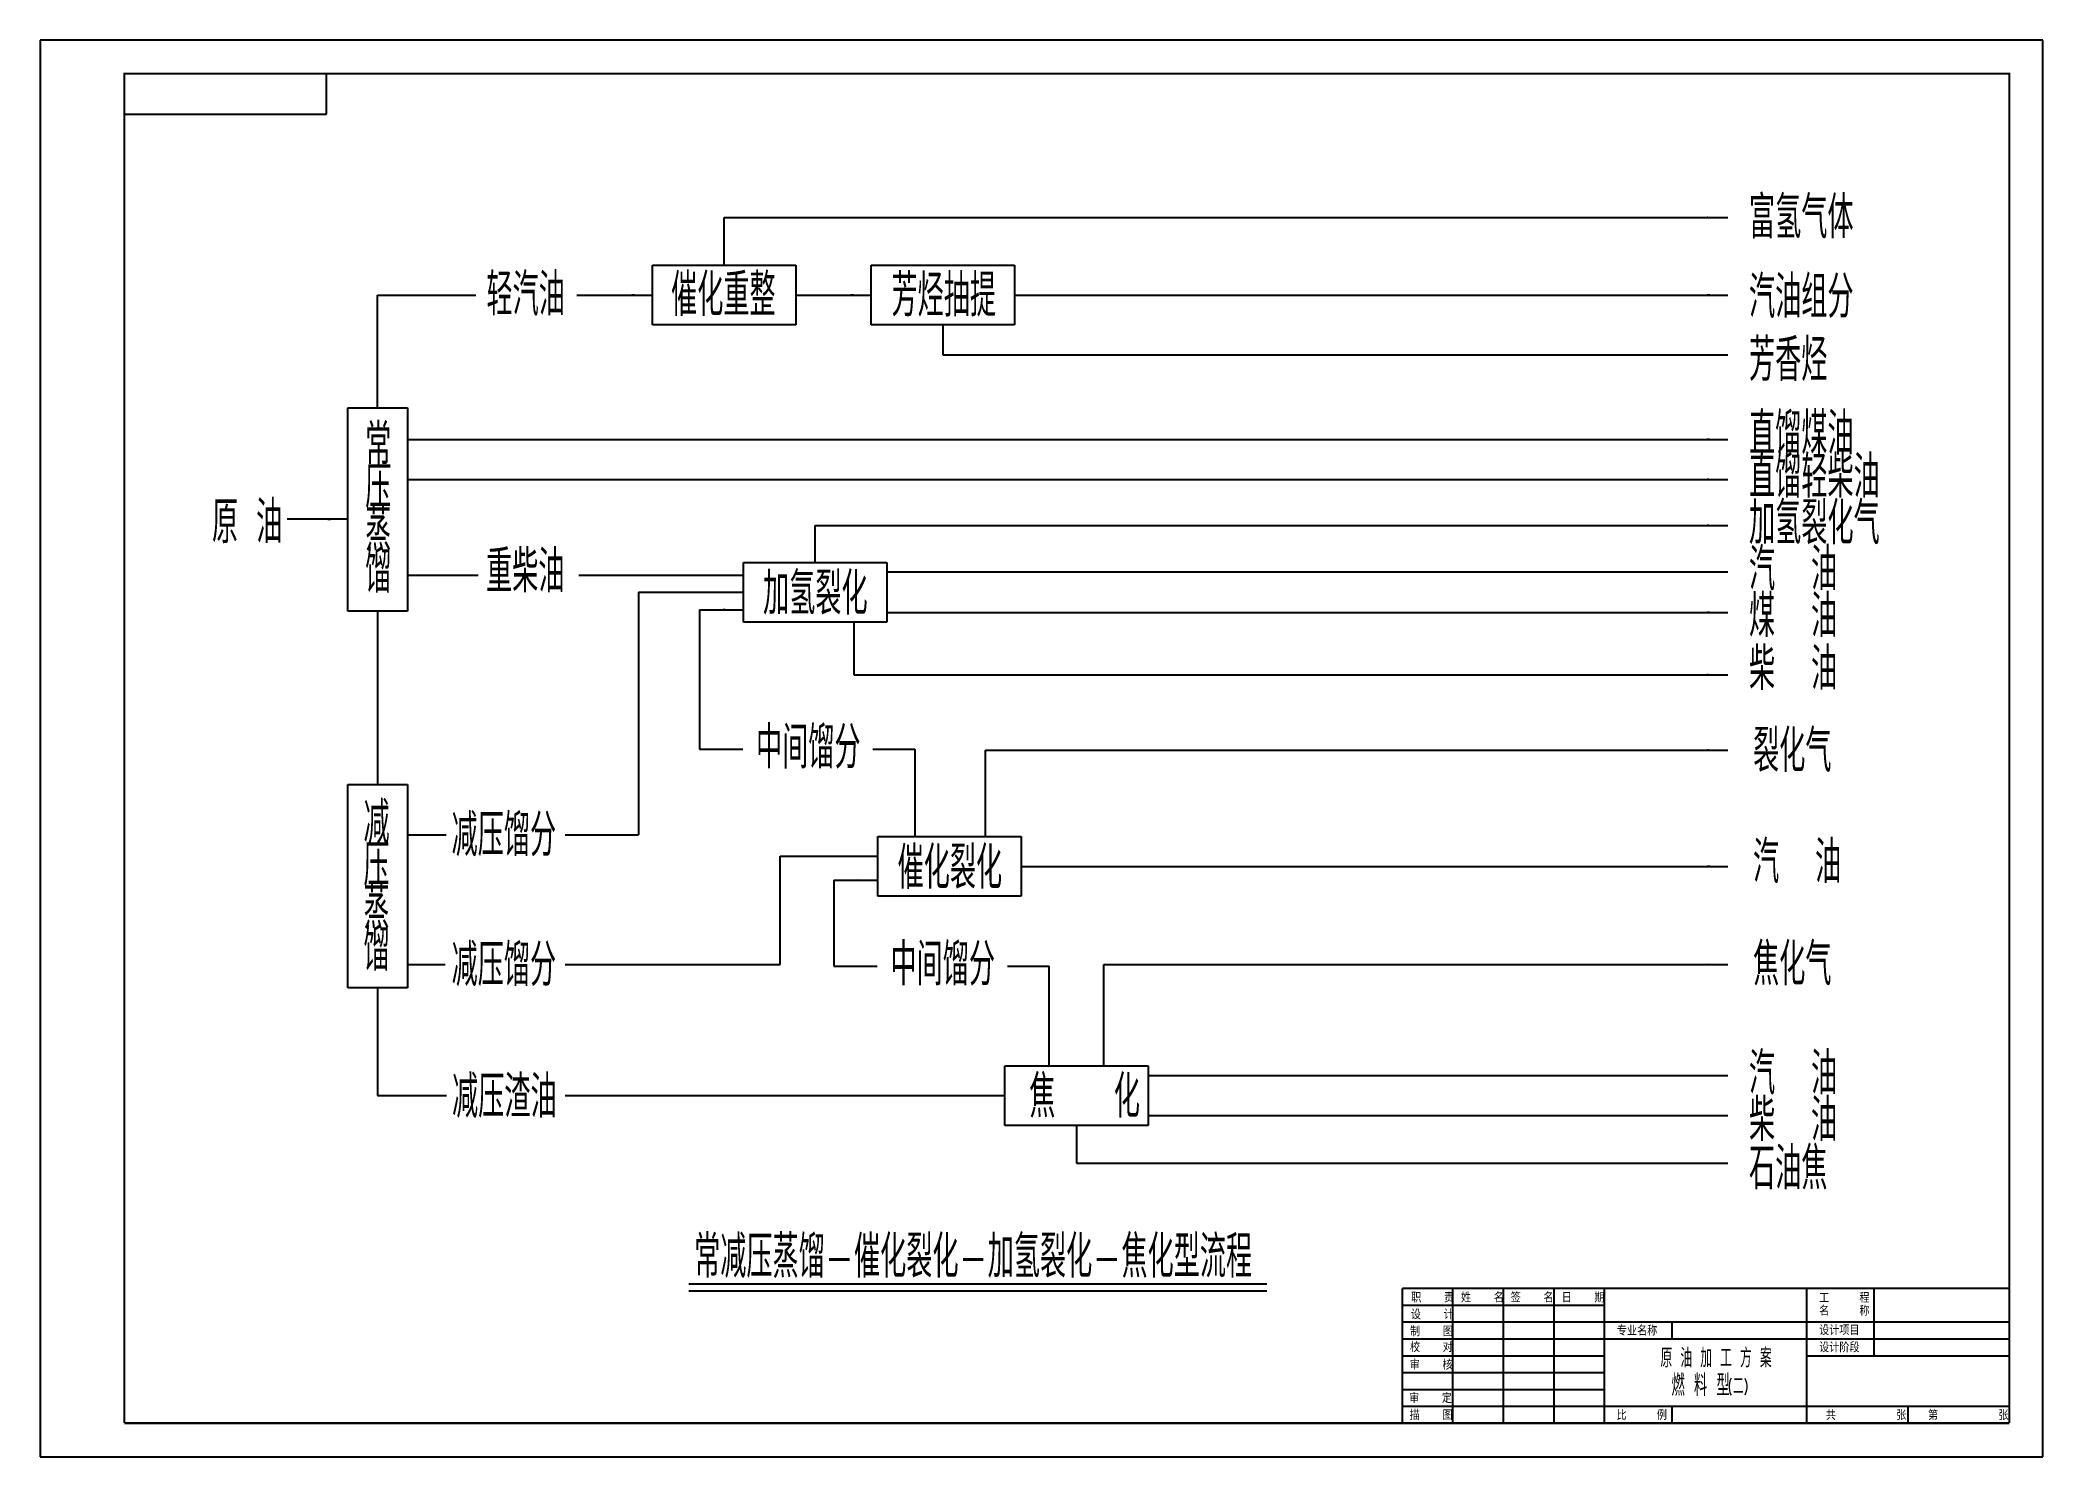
# Model space of a CAD drawing. Extents: x -39 to 256, y 134 to 343.
import ezdxf

# ---------------------------------------------------------------- set-up
doc = ezdxf.new("R2010")
doc.units = 0
doc.header["$MEASUREMENT"] = 0
doc.layers.get('0').update_dxf_attribs({"color": 3, "linetype": 'CONTINUOUS'})
doc.styles.get("Standard").update_dxf_attribs({"font": 'romans', "width": 0.62, "bigfont": 'HZTXT.SHX'})

# ---------------------------------------------------------------- blocks, each defined once
blk = doc.blocks.new('CYFH08')
blk.add_lwpolyline([(0, 0, 0.6, 0, 0), (6, 0, 0, 0, 0)], format="xyseb")

msp = doc.modelspace()

# ---------------------------------------------------------------- linework, layer by layer
for p, q in [((-39.37, 343.19), (-39.37, 134.03)), ((256.44, 343.19), (-39.37, 343.19)), ((256.44, 134.03), (256.44, 343.19)), ((2.96, 332.23), (2.96, 338.21)), ((-26.92, 332.23), (2.96, 332.23)), ((61.65, 317), (209.88, 317)), ((61.65, 309.95), (61.65, 317)), ((51.06, 301.15), (51.06, 309.95)), ((51.06, 309.95), (72.24, 309.95)), ((72.24, 309.95), (72.24, 301.15)), ((83.37, 301.15), (83.37, 309.95)), ((83.37, 309.95), (104.55, 309.95)), ((104.55, 309.95), (104.55, 301.15)), ((10.48, 288.89), (10.48, 305.55)), ((10.48, 305.55), (25.01, 305.55)), ((39.93, 305.55), (51.06, 305.55)), ((72.24, 305.55), (83.37, 305.55)), ((104.55, 305.55), (209.88, 305.55)), ((72.24, 301.15), (51.06, 301.15)), ((104.55, 301.15), (83.37, 301.15)), ((93.96, 301.15), (93.96, 296.71)), ((93.96, 296.71), (209.88, 296.71)), ((6.08, 288.89), (14.88, 288.89)), ((6.08, 258.88), (6.08, 288.89)), ((14.88, 288.89), (14.88, 258.88)), ((14.88, 284.24), (209.88, 284.24)), ((14.88, 278.33), (209.88, 278.33)), ((6.08, 272.44), (-2.88, 272.44)), ((75.1, 271.54), (209.88, 271.54)), ((75.1, 266.08), (75.1, 271.54)), ((14.88, 264.19), (25.33, 264.19)), ((40.2, 264.19), (64.51, 264.19)), ((64.51, 266.08), (85.69, 266.08)), ((64.51, 257.28), (64.51, 266.08)), ((85.69, 266.08), (85.69, 257.28)), ((85.69, 264.67), (209.88, 264.67)), ((49.03, 261.68), (49.03, 225.88)), ((49.03, 261.68), (64.51, 261.68)), ((14.88, 258.88), (6.08, 258.88)), ((10.48, 258.88), (10.48, 233.28)), ((58.02, 259.09), (58.02, 238.51)), ((58.02, 259.09), (64.51, 259.09)), ((85.69, 258.7), (209.88, 258.7)), ((85.69, 257.28), (64.51, 257.28)), ((80.82, 257.28), (80.82, 249.49)), ((80.82, 249.49), (209.88, 249.49)), ((58.02, 238.51), (64.43, 238.51)), ((83.64, 238.51), (89.81, 238.51)), ((89.81, 238.51), (89.81, 225.61)), ((100.29, 238.37), (209.88, 238.37)), ((100.29, 225.61), (100.29, 238.37)), ((6.08, 203.27), (6.08, 233.28)), ((6.08, 233.28), (14.88, 233.28)), ((14.88, 233.28), (14.88, 203.27)), ((14.88, 225.88), (20.61, 225.88)), ((38.18, 225.88), (49.03, 225.88)), ((84.37, 225.61), (105.55, 225.61)), ((84.37, 216.81), (84.37, 225.61)), ((105.55, 225.61), (105.55, 216.81)), ((69.92, 206.72), (69.92, 222.69)), ((69.92, 222.69), (84.37, 222.69)), ((77.88, 219.17), (77.88, 206.48)), ((77.88, 219.17), (84.37, 219.17)), ((105.55, 221.21), (209.88, 221.21)), ((105.55, 216.81), (84.37, 216.81)), ((14.88, 206.72), (20.48, 206.72)), ((38.19, 206.72), (69.92, 206.72)), ((77.88, 206.48), (84.29, 206.48)), ((103.51, 206.48), (109.67, 206.48)), ((109.67, 191.77), (109.67, 206.48)), ((117.76, 206.72), (209.88, 206.72)), ((117.76, 191.77), (117.76, 206.72)), ((14.88, 203.27), (6.08, 203.27)), ((10.48, 203.27), (10.48, 187.39)), ((103.13, 191.77), (124.3, 191.77)), ((103.13, 182.97), (103.13, 191.77)), ((124.3, 191.77), (124.3, 182.97)), ((124.3, 190.32), (209.88, 190.32)), ((10.48, 187.39), (20.66, 187.39)), ((38.21, 187.37), (103.13, 187.37)), ((124.3, 184.42), (209.88, 184.42)), ((124.3, 182.97), (103.13, 182.97)), ((113.72, 182.97), (113.72, 177.38)), ((113.72, 177.38), (209.88, 177.38)), ((141.83, 158.51), (56.43, 158.51)), ((169.29, 139.01), (169.29, 158.93)), ((176.76, 139.01), (176.76, 158.93)), ((184.23, 139.01), (184.23, 158.93)), ((191.7, 139.01), (191.7, 158.93)), ((221.58, 139.01), (221.58, 158.93)), ((231.54, 148.97), (231.54, 158.93)), ((161.82, 156.44), (191.7, 156.44)), ((161.82, 153.95), (251.46, 153.95)), ((201.66, 151.46), (201.66, 153.95)), ((161.82, 151.46), (251.46, 151.46)), ((161.82, 148.97), (191.7, 148.97)), ((221.58, 148.97), (251.46, 148.97)), ((161.82, 146.48), (191.7, 146.48)), ((161.82, 143.99), (191.7, 143.99)), ((161.82, 141.5), (251.46, 141.5)), ((201.66, 139.01), (201.66, 141.5)), ((236.52, 139.01), (236.52, 141.5)), ((-39.37, 134.03), (256.44, 134.03))]:
    msp.add_line(p, q)
at = {"const_width": 0.299}
for points in [[(251.46, 139.01), (251.46, 338.21), (-26.92, 338.21), (-26.92, 139.01)], [(56.43, 159.55), (141.83, 159.55)], [(161.82, 158.93), (251.46, 158.93)], [(161.82, 139.01), (161.82, 158.93)], [(251.46, 158.93), (251.46, 139.01)], [(-26.92, 139.01), (251.46, 139.01)], [(251.46, 139.01), (161.82, 139.01)]]:
    msp.add_lwpolyline(points, dxfattribs=at)
for points in [[(206.83, 317, 0.299, 0, 0), (209.82, 317, 0, 0, 0)], [(48.02, 305.55, 0.299, 0, 0), (51.01, 305.55, 0, 0, 0)], [(80.33, 305.55, 0.299, 0, 0), (83.32, 305.55, 0, 0, 0)], [(206.83, 305.55, 0.299, 0, 0), (209.82, 305.55, 0, 0, 0)], [(206.83, 296.71, 0.299, 0, 0), (209.82, 296.71, 0, 0, 0)], [(206.83, 284.24, 0.299, 0, 0), (209.82, 284.24, 0, 0, 0)], [(206.83, 278.33, 0.299, 0, 0), (209.82, 278.33, 0, 0, 0)], [(206.83, 271.54, 0.299, 0, 0), (209.82, 271.54, 0, 0, 0)], [(61.52, 264.19, 0.299, 0, 0), (64.51, 264.19, 0, 0, 0)], [(206.83, 264.67, 0.299, 0, 0), (209.82, 264.67, 0, 0, 0)], [(61.52, 261.68, 0.299, 0, 0), (64.51, 261.68, 0, 0, 0)], [(61.52, 259.09, 0.299, 0, 0), (64.51, 259.09, 0, 0, 0)], [(206.83, 258.7, 0.299, 0, 0), (209.82, 258.7, 0, 0, 0)], [(206.83, 249.49, 0.299, 0, 0), (209.82, 249.49, 0, 0, 0)], [(206.83, 238.37, 0.299, 0, 0), (209.82, 238.37, 0, 0, 0)], [(10.48, 236.26, 0.299, 0, 0), (10.48, 233.28, 0, 0, 0)], [(81.38, 222.69, 0.299, 0, 0), (84.37, 222.69, 0, 0, 0)], [(81.38, 219.17, 0.299, 0, 0), (84.37, 219.17, 0, 0, 0)], [(206.83, 221.21, 0.299, 0, 0), (209.82, 221.21, 0, 0, 0)], [(206.83, 206.72, 0.299, 0, 0), (209.82, 206.72, 0, 0, 0)], [(206.83, 190.32, 0.299, 0, 0), (209.82, 190.32, 0, 0, 0)], [(100.08, 187.37, 0.299, 0, 0), (103.07, 187.37, 0, 0, 0)], [(206.83, 184.42, 0.299, 0, 0), (209.82, 184.42, 0, 0, 0)], [(206.83, 177.38, 0.299, 0, 0), (209.82, 177.38, 0, 0, 0)]]:
    msp.add_lwpolyline(points, format="xyseb")

# ---------------------------------------------------------------- block references
at = {"xscale": 0.498, "yscale": 0.498, "zscale": 0.498}
msp.add_blockref('CYFH08', (3.09, 272.44), dxfattribs=at)

# ---------------------------------------------------------------- texts
at = {"width": 0.62}
for s, height, p in [('富氢气体', 6.228, (213.03, 313.9)), ('轻汽油', 6.228, (26.56, 302.52)), ('催化重整', 6.228, (53.83, 302.46)), ('芳烃抽提', 6.228, (86.38, 302.37)), ('汽油组分', 6.228, (213.03, 302.17)), ('芳香烃', 6.228, (213.03, 292.85)), ('常', 6.23, (8.65, 280.28)), ('直馏煤油', 6.228, (213.03, 281.98)), ('直馏轻柴油', 6.228, (213.03, 275.61)), ('压', 6.23, (8.65, 274.06)), ('原 油', 6.228, (-13.97, 268.91)), ('加氢裂化气', 6.228, (213.03, 268.75)), ('蒸', 6.23, (8.65, 267.83)), ('馏', 6.23, (8.65, 261.6)), ('重柴油', 6.228, (26.5, 261.64)), ('汽  油', 6.228, (213.03, 261.96)), ('加氢裂化', 6.228, (67.41, 258.36)), ('煤  油', 6.228, (213.03, 255.05)), ('柴  油', 6.228, (213.03, 247.25)), ('中间馏分', 6.228, (66.37, 235.65)), ('裂化气', 6.228, (213.63, 235.14)), ('减', 6.23, (8.4, 224.49)), ('减压馏分', 6.228, (21.41, 222.71)), ('汽  油', 6.228, (213.63, 218.75)), ('压', 6.23, (8.4, 218.26)), ('催化裂化', 6.228, (87.28, 217.89)), ('蒸', 6.23, (8.4, 212.03)), ('馏', 6.23, (8.4, 205.8)), ('减压馏分', 6.228, (21.41, 203.54)), ('中间馏分', 6.228, (86.23, 203.62)), ('焦化气', 6.228, (213.63, 203.65)), ('汽  油', 6.228, (213.03, 187.55)), ('减压渣油', 6.228, (21.48, 184.09)), ('焦   化', 6.228, (106.72, 184.12)), ('柴  油', 6.228, (213.03, 180.65)), ('石油焦', 6.228, (213.03, 173.52)), ('常减压蒸馏-催化裂化-加氢裂化-焦化型流程', 6.2281, (57.23, 160.48)), ('原 油 加 工 方 案', 2.8091, (199.96, 147.23)), ('燃 料 型', 3.176, (201.58, 143.03)), ('(', 1.65, (209.91, 143.67)), ('二', 2.59, (210.65, 143.21)), (')', 1.65, (212.26, 143.7))]:
    msp.add_text(s, height=height, dxfattribs=at).set_placement(p)
for s, p in [('职   责', (163.14, 156.83)), ('姓   名', (170.49, 156.83)), ('签   名', (177.83, 156.83)), ('日   期', (185.36, 156.83)), ('工    程', (223.38, 156.78)), ('设   计', (163.09, 154.34)), ('名    称', (223.38, 154.86)), ('校   对', (162.96, 149.5)), ('制   图', (162.96, 151.84)), ('专业名称', (193.51, 151.94)), ('设计项目', (223.38, 152.01)), ('设计阶段', (223.38, 149.47)), ('审   核', (162.92, 146.9)), ('审   定', (162.83, 141.97)), ('描   图', (162.92, 139.48)), ('比    例', (193.47, 139.48)), ('共        张', (224.38, 139.47)), ('第        张', (239.47, 139.47))]:
    msp.add_text(s, height=1.494).set_placement(p)

doc.saveas('drawing.dxf')
